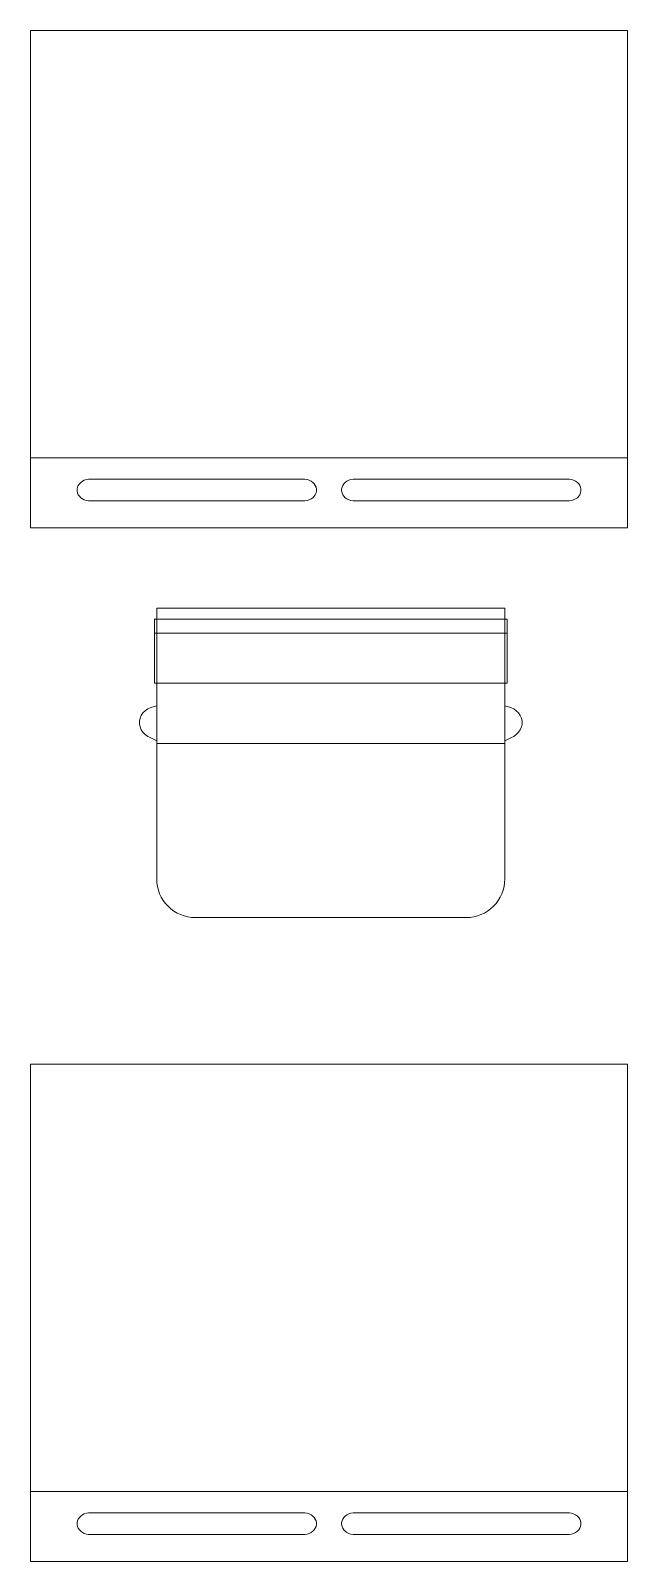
# Model space of a CAD drawing. Header units: millimetres. Extents: x 1 to 121, y 0 to 90.
# Drawn here: x 101.674 to 102.274, y 57.663 to 59.202 of the extents above; entities that cross this region are included whole.
import ezdxf

# ---------------------------------------------------------------- set-up
doc = ezdxf.new("R2010")
doc.units = ezdxf.units.MM
doc.layers.add('Equipamiento SR', color=23, linetype='Continuous', lineweight=0)
doc.layers.add('Mobiliario', color=7, linetype='Continuous', lineweight=0, true_color=0x7f7f7f)

# ---------------------------------------------------------------- blocks, each defined once
blk = doc.blocks.new('A$C3A47622C')
at = {"layer": 'Mobiliario', "linetype": 'Continuous'}
for p, q in [((0.0251, 0.3696), (0.0111, 0.3696)), ((0.0111, 0.015), (0.0111, 0.3696)), ((0.0752, 0.3696), (0.0251, 0.3696)), ((0.0251, 0.015), (0.0251, 0.3696)), ((0.0752, 0.015), (0.0752, 0.3696)), ((0.0983, 0.3673), (0.0987, 0.37)), ((0.0987, 0.37), (0.0997, 0.3732)), ((0.0997, 0.3732), (0.1012, 0.3762)), ((0.1012, 0.3762), (0.1031, 0.3788)), ((0.1031, 0.3788), (0.1053, 0.381)), ((0.1053, 0.381), (0.1079, 0.3828)), ((0.1079, 0.3828), (0.1107, 0.384)), ((0.1107, 0.384), (0.1136, 0.3846)), ((0.1136, 0.3846), (0.1165, 0.3846)), ((0.1165, 0.3846), (0.1194, 0.384)), ((0.1194, 0.384), (0.1222, 0.3828)), ((0.1222, 0.3828), (0.1248, 0.381)), ((0.1248, 0.381), (0.127, 0.3788)), ((0.127, 0.3788), (0.1289, 0.3762)), ((0.1289, 0.3762), (0.1297, 0.3747)), ((0.1297, 0.3747), (0.1333, 0.3673)), ((0.0987, 0.0146), (0.0983, 0.0173)), ((0.1333, 0.0173), (0.1297, 0.0099)), ((0.0752, 0.015), (0.0108, 0.015)), ((0.0997, 0.0113), (0.0987, 0.0146)), ((0.1012, 0.0084), (0.0997, 0.0113)), ((0.1031, 0.0057), (0.1012, 0.0084)), ((0.1053, 0.0035), (0.1031, 0.0057)), ((0.1079, 0.0018), (0.1053, 0.0035)), ((0.1107, 0.0006), (0.1079, 0.0018)), ((0.1136, 0), (0.1107, 0.0006)), ((0.1165, 0), (0.1136, 0)), ((0.1194, 0.0006), (0.1165, 0)), ((0.1222, 0.0018), (0.1194, 0.0006)), ((0.1248, 0.0035), (0.1222, 0.0018)), ((0.127, 0.0057), (0.1248, 0.0035)), ((0.1289, 0.0084), (0.127, 0.0057)), ((0.1297, 0.0099), (0.1289, 0.0084))]:
    blk.add_line(p, q, dxfattribs=at)
at = {"layer": 'Mobiliario'}
blk.add_line((0.1361, 0.0173), (0.1361, 0.3673), dxfattribs=at)
at = {"layer": 'Mobiliario', "linetype": 'Continuous'}
blk.add_lwpolyline([(0, 0.0173), (0.2722, 0.0173, 0.414214), (0.3111, 0.0562), (0.3111, 0.3284, 0.414214), (0.2722, 0.3673), (0, 0.3673), (0, 0.0173)], format="xyb", dxfattribs=at)

msp = doc.modelspace()

# ---------------------------------------------------------------- linework, layer by layer
at = {"layer": 'Equipamiento SR', "linetype": 'Continuous'}
for p, q in [((101.6741, 59.2022), (101.6741, 58.7022)), ((102.2741, 59.2022), (101.6741, 59.2022)), ((102.2741, 58.7022), (102.2741, 59.2022)), ((101.6741, 58.7727), (102.2741, 58.7727)), ((102.2591, 58.7727), (102.2591, 58.7722)), ((101.7219, 58.7447), (101.7212, 58.743)), ((101.7231, 58.7464), (101.7219, 58.7447)), ((101.7245, 58.7478), (101.7231, 58.7464)), ((101.7262, 58.749), (101.7245, 58.7478)), ((101.7281, 58.75), (101.7262, 58.749)), ((101.7302, 58.7506), (101.7281, 58.75)), ((101.7324, 58.751), (101.7302, 58.7506)), ((101.7335, 58.751), (101.7324, 58.751)), ((101.9488, 58.751), (101.7335, 58.751)), ((101.9499, 58.751), (101.9488, 58.751)), ((101.9521, 58.7506), (101.9499, 58.751)), ((101.9542, 58.75), (101.9521, 58.7506)), ((101.9561, 58.749), (101.9542, 58.75)), ((101.9578, 58.7478), (101.9561, 58.749)), ((101.9592, 58.7464), (101.9578, 58.7478)), ((101.9603, 58.7447), (101.9592, 58.7464)), ((101.9611, 58.743), (101.9603, 58.7447)), ((101.9879, 58.7447), (101.9872, 58.743)), ((101.989, 58.7464), (101.9879, 58.7447)), ((101.9905, 58.7478), (101.989, 58.7464)), ((101.9922, 58.749), (101.9905, 58.7478)), ((101.9941, 58.75), (101.9922, 58.749)), ((101.9962, 58.7506), (101.9941, 58.75)), ((101.9983, 58.751), (101.9962, 58.7506)), ((101.9994, 58.751), (101.9983, 58.751)), ((102.2148, 58.751), (101.9994, 58.751)), ((102.2159, 58.751), (102.2148, 58.751)), ((102.2181, 58.7506), (102.2159, 58.751)), ((102.2201, 58.75), (102.2181, 58.7506)), ((102.2221, 58.749), (102.2201, 58.75)), ((102.2238, 58.7478), (102.2221, 58.749)), ((102.2252, 58.7464), (102.2238, 58.7478)), ((102.2263, 58.7447), (102.2252, 58.7464)), ((102.227, 58.743), (102.2263, 58.7447)), ((101.7212, 58.743), (101.7208, 58.7411)), ((101.7208, 58.7411), (101.7208, 58.7392)), ((101.7208, 58.7392), (101.7212, 58.7373)), ((101.7212, 58.7373), (101.7219, 58.7355)), ((101.7219, 58.7355), (101.7231, 58.7339)), ((101.7231, 58.7339), (101.7245, 58.7324)), ((101.7245, 58.7324), (101.7262, 58.7312)), ((101.7262, 58.7312), (101.7281, 58.7303)), ((101.7281, 58.7303), (101.7302, 58.7296)), ((101.7302, 58.7296), (101.7324, 58.7293)), ((101.7324, 58.7293), (101.7335, 58.7293)), ((101.7335, 58.7293), (101.9488, 58.7293)), ((101.9488, 58.7293), (101.9499, 58.7293)), ((101.9499, 58.7293), (101.9521, 58.7296)), ((101.9521, 58.7296), (101.9542, 58.7303)), ((101.9542, 58.7303), (101.9561, 58.7312)), ((101.9561, 58.7312), (101.9578, 58.7324)), ((101.9578, 58.7324), (101.9592, 58.7339)), ((101.9592, 58.7339), (101.9603, 58.7355)), ((101.9603, 58.7355), (101.9611, 58.7373)), ((101.9614, 58.7411), (101.9611, 58.743)), ((101.9611, 58.7373), (101.9614, 58.7392)), ((101.9614, 58.7392), (101.9614, 58.7411)), ((101.9872, 58.743), (101.9868, 58.7411)), ((101.9868, 58.7411), (101.9868, 58.7392)), ((101.9868, 58.7392), (101.9872, 58.7373)), ((101.9872, 58.7373), (101.9879, 58.7355)), ((101.9879, 58.7355), (101.989, 58.7339)), ((101.989, 58.7339), (101.9905, 58.7324)), ((101.9905, 58.7324), (101.9922, 58.7312)), ((101.9922, 58.7312), (101.9941, 58.7303)), ((101.9941, 58.7303), (101.9962, 58.7296)), ((101.9962, 58.7296), (101.9983, 58.7293)), ((101.9983, 58.7293), (101.9994, 58.7293)), ((101.9994, 58.7293), (102.2148, 58.7293)), ((102.2148, 58.7293), (102.2159, 58.7293)), ((102.2159, 58.7293), (102.2181, 58.7296)), ((102.2181, 58.7296), (102.2201, 58.7303)), ((102.2201, 58.7303), (102.2221, 58.7312)), ((102.2221, 58.7312), (102.2238, 58.7324)), ((102.2238, 58.7324), (102.2252, 58.7339)), ((102.2252, 58.7339), (102.2263, 58.7355)), ((102.2263, 58.7355), (102.227, 58.7373)), ((102.2274, 58.7411), (102.227, 58.743)), ((102.227, 58.7373), (102.2274, 58.7392)), ((102.2274, 58.7392), (102.2274, 58.7411)), ((101.6741, 58.7022), (102.2741, 58.7022)), ((102.2021, 58.7022), (101.7461, 58.7022)), ((101.6741, 58.1628), (101.6741, 57.6628)), ((102.2741, 58.1628), (101.6741, 58.1628)), ((102.2741, 57.6628), (102.2741, 58.1628)), ((101.6741, 57.7332), (102.2741, 57.7332)), ((102.2591, 57.7332), (102.2591, 57.7328)), ((101.7212, 57.7035), (101.7208, 57.7017)), ((101.7208, 57.7017), (101.7208, 57.6998)), ((101.7208, 57.6998), (101.7212, 57.6979)), ((101.7219, 57.7053), (101.7212, 57.7035)), ((101.7212, 57.6979), (101.7219, 57.6961)), ((101.7231, 57.707), (101.7219, 57.7053)), ((101.7245, 57.7084), (101.7231, 57.707)), ((101.7262, 57.7096), (101.7245, 57.7084)), ((101.7281, 57.7106), (101.7262, 57.7096)), ((101.7302, 57.7112), (101.7281, 57.7106)), ((101.7324, 57.7116), (101.7302, 57.7112)), ((101.7335, 57.7116), (101.7324, 57.7116)), ((101.9488, 57.7116), (101.7335, 57.7116)), ((101.9499, 57.7116), (101.9488, 57.7116)), ((101.9521, 57.7112), (101.9499, 57.7116)), ((101.9542, 57.7106), (101.9521, 57.7112)), ((101.9561, 57.7096), (101.9542, 57.7106)), ((101.9578, 57.7084), (101.9561, 57.7096)), ((101.9592, 57.707), (101.9578, 57.7084)), ((101.9603, 57.7053), (101.9592, 57.707)), ((101.9611, 57.7035), (101.9603, 57.7053)), ((101.9603, 57.6961), (101.9611, 57.6979)), ((101.9614, 57.7017), (101.9611, 57.7035)), ((101.9611, 57.6979), (101.9614, 57.6998)), ((101.9614, 57.6998), (101.9614, 57.7017)), ((101.9872, 57.7035), (101.9868, 57.7017)), ((101.9868, 57.7017), (101.9868, 57.6998)), ((101.9868, 57.6998), (101.9872, 57.6979)), ((101.9879, 57.7053), (101.9872, 57.7035)), ((101.9872, 57.6979), (101.9879, 57.6961)), ((101.989, 57.707), (101.9879, 57.7053)), ((101.9905, 57.7084), (101.989, 57.707)), ((101.9922, 57.7096), (101.9905, 57.7084)), ((101.9941, 57.7106), (101.9922, 57.7096)), ((101.9962, 57.7112), (101.9941, 57.7106)), ((101.9983, 57.7116), (101.9962, 57.7112)), ((101.9994, 57.7116), (101.9983, 57.7116)), ((102.2148, 57.7116), (101.9994, 57.7116)), ((102.2159, 57.7116), (102.2148, 57.7116)), ((102.2181, 57.7112), (102.2159, 57.7116)), ((102.2201, 57.7106), (102.2181, 57.7112)), ((102.2221, 57.7096), (102.2201, 57.7106)), ((102.2238, 57.7084), (102.2221, 57.7096)), ((102.2252, 57.707), (102.2238, 57.7084)), ((102.2263, 57.7053), (102.2252, 57.707)), ((102.227, 57.7035), (102.2263, 57.7053)), ((102.2263, 57.6961), (102.227, 57.6979)), ((102.2274, 57.7017), (102.227, 57.7035)), ((102.227, 57.6979), (102.2274, 57.6998)), ((102.2274, 57.6998), (102.2274, 57.7017)), ((101.7219, 57.6961), (101.7231, 57.6945)), ((101.7231, 57.6945), (101.7245, 57.693)), ((101.7245, 57.693), (101.7262, 57.6918)), ((101.7262, 57.6918), (101.7281, 57.6908)), ((101.7281, 57.6908), (101.7302, 57.6902)), ((101.7302, 57.6902), (101.7324, 57.6899)), ((101.7324, 57.6899), (101.7335, 57.6899)), ((101.7335, 57.6899), (101.9488, 57.6899)), ((101.9488, 57.6899), (101.9499, 57.6899)), ((101.9499, 57.6899), (101.9521, 57.6902)), ((101.9521, 57.6902), (101.9542, 57.6908)), ((101.9542, 57.6908), (101.9561, 57.6918)), ((101.9561, 57.6918), (101.9578, 57.693)), ((101.9578, 57.693), (101.9592, 57.6945)), ((101.9592, 57.6945), (101.9603, 57.6961)), ((101.9879, 57.6961), (101.989, 57.6945)), ((101.989, 57.6945), (101.9905, 57.693)), ((101.9905, 57.693), (101.9922, 57.6918)), ((101.9922, 57.6918), (101.9941, 57.6908)), ((101.9941, 57.6908), (101.9962, 57.6902)), ((101.9962, 57.6902), (101.9983, 57.6899)), ((101.9983, 57.6899), (101.9994, 57.6899)), ((101.9994, 57.6899), (102.2148, 57.6899)), ((102.2148, 57.6899), (102.2159, 57.6899)), ((102.2159, 57.6899), (102.2181, 57.6902)), ((102.2181, 57.6902), (102.2201, 57.6908)), ((102.2201, 57.6908), (102.2221, 57.6918)), ((102.2221, 57.6918), (102.2238, 57.693)), ((102.2238, 57.693), (102.2252, 57.6945)), ((102.2252, 57.6945), (102.2263, 57.6961)), ((101.6741, 57.6628), (102.2741, 57.6628)), ((102.2021, 57.6628), (101.7461, 57.6628))]:
    msp.add_line(p, q, dxfattribs=at)
at = {"layer": 'Mobiliario', "linetype": 'Continuous', "lineweight": 0}
for p, q in [((101.6741, 59.2022), (101.6741, 58.7022)), ((102.2741, 59.2022), (101.6741, 59.2022)), ((102.2741, 58.7022), (102.2741, 59.2022)), ((101.6741, 58.7727), (102.2741, 58.7727)), ((102.2591, 58.7727), (102.2591, 58.7722)), ((101.7219, 58.7447), (101.7212, 58.743)), ((101.7231, 58.7464), (101.7219, 58.7447)), ((101.7245, 58.7478), (101.7231, 58.7464)), ((101.7262, 58.749), (101.7245, 58.7478)), ((101.7281, 58.75), (101.7262, 58.749)), ((101.7302, 58.7506), (101.7281, 58.75)), ((101.7324, 58.751), (101.7302, 58.7506)), ((101.7335, 58.751), (101.7324, 58.751)), ((101.9488, 58.751), (101.7335, 58.751)), ((101.9499, 58.751), (101.9488, 58.751)), ((101.9521, 58.7506), (101.9499, 58.751)), ((101.9542, 58.75), (101.9521, 58.7506)), ((101.9561, 58.749), (101.9542, 58.75)), ((101.9578, 58.7478), (101.9561, 58.749)), ((101.9592, 58.7464), (101.9578, 58.7478)), ((101.9603, 58.7447), (101.9592, 58.7464)), ((101.9611, 58.743), (101.9603, 58.7447)), ((101.9879, 58.7447), (101.9872, 58.743)), ((101.989, 58.7464), (101.9879, 58.7447)), ((101.9905, 58.7478), (101.989, 58.7464)), ((101.9922, 58.749), (101.9905, 58.7478)), ((101.9941, 58.75), (101.9922, 58.749)), ((101.9962, 58.7506), (101.9941, 58.75)), ((101.9983, 58.751), (101.9962, 58.7506)), ((101.9994, 58.751), (101.9983, 58.751)), ((102.2148, 58.751), (101.9994, 58.751)), ((102.2159, 58.751), (102.2148, 58.751)), ((102.2181, 58.7506), (102.2159, 58.751)), ((102.2201, 58.75), (102.2181, 58.7506)), ((102.2221, 58.749), (102.2201, 58.75)), ((102.2238, 58.7478), (102.2221, 58.749)), ((102.2252, 58.7464), (102.2238, 58.7478)), ((102.2263, 58.7447), (102.2252, 58.7464)), ((102.227, 58.743), (102.2263, 58.7447)), ((101.7212, 58.743), (101.7208, 58.7411)), ((101.7208, 58.7411), (101.7208, 58.7392)), ((101.7208, 58.7392), (101.7212, 58.7373)), ((101.7212, 58.7373), (101.7219, 58.7355)), ((101.7219, 58.7355), (101.7231, 58.7339)), ((101.7231, 58.7339), (101.7245, 58.7324)), ((101.7245, 58.7324), (101.7262, 58.7312)), ((101.7262, 58.7312), (101.7281, 58.7303)), ((101.7281, 58.7303), (101.7302, 58.7296)), ((101.7302, 58.7296), (101.7324, 58.7293)), ((101.7324, 58.7293), (101.7335, 58.7293)), ((101.7335, 58.7293), (101.9488, 58.7293)), ((101.9488, 58.7293), (101.9499, 58.7293)), ((101.9499, 58.7293), (101.9521, 58.7296)), ((101.9521, 58.7296), (101.9542, 58.7303)), ((101.9542, 58.7303), (101.9561, 58.7312)), ((101.9561, 58.7312), (101.9578, 58.7324)), ((101.9578, 58.7324), (101.9592, 58.7339)), ((101.9592, 58.7339), (101.9603, 58.7355)), ((101.9603, 58.7355), (101.9611, 58.7373)), ((101.9614, 58.7411), (101.9611, 58.743)), ((101.9611, 58.7373), (101.9614, 58.7392)), ((101.9614, 58.7392), (101.9614, 58.7411)), ((101.9872, 58.743), (101.9868, 58.7411)), ((101.9868, 58.7411), (101.9868, 58.7392)), ((101.9868, 58.7392), (101.9872, 58.7373)), ((101.9872, 58.7373), (101.9879, 58.7355)), ((101.9879, 58.7355), (101.989, 58.7339)), ((101.989, 58.7339), (101.9905, 58.7324)), ((101.9905, 58.7324), (101.9922, 58.7312)), ((101.9922, 58.7312), (101.9941, 58.7303)), ((101.9941, 58.7303), (101.9962, 58.7296)), ((101.9962, 58.7296), (101.9983, 58.7293)), ((101.9983, 58.7293), (101.9994, 58.7293)), ((101.9994, 58.7293), (102.2148, 58.7293)), ((102.2148, 58.7293), (102.2159, 58.7293)), ((102.2159, 58.7293), (102.2181, 58.7296)), ((102.2181, 58.7296), (102.2201, 58.7303)), ((102.2201, 58.7303), (102.2221, 58.7312)), ((102.2221, 58.7312), (102.2238, 58.7324)), ((102.2238, 58.7324), (102.2252, 58.7339)), ((102.2252, 58.7339), (102.2263, 58.7355)), ((102.2263, 58.7355), (102.227, 58.7373)), ((102.2274, 58.7411), (102.227, 58.743)), ((102.227, 58.7373), (102.2274, 58.7392)), ((102.2274, 58.7392), (102.2274, 58.7411)), ((101.6741, 58.7022), (102.2741, 58.7022)), ((102.2021, 58.7022), (101.7461, 58.7022)), ((101.6741, 58.1628), (101.6741, 57.6628)), ((102.2741, 58.1628), (101.6741, 58.1628)), ((102.2741, 57.6628), (102.2741, 58.1628)), ((101.6741, 57.7332), (102.2741, 57.7332)), ((102.2591, 57.7332), (102.2591, 57.7328)), ((101.7212, 57.7035), (101.7208, 57.7017)), ((101.7208, 57.7017), (101.7208, 57.6998)), ((101.7208, 57.6998), (101.7212, 57.6979)), ((101.7219, 57.7053), (101.7212, 57.7035)), ((101.7212, 57.6979), (101.7219, 57.6961)), ((101.7231, 57.707), (101.7219, 57.7053)), ((101.7245, 57.7084), (101.7231, 57.707)), ((101.7262, 57.7096), (101.7245, 57.7084)), ((101.7281, 57.7106), (101.7262, 57.7096)), ((101.7302, 57.7112), (101.7281, 57.7106)), ((101.7324, 57.7116), (101.7302, 57.7112)), ((101.7335, 57.7116), (101.7324, 57.7116)), ((101.9488, 57.7116), (101.7335, 57.7116)), ((101.9499, 57.7116), (101.9488, 57.7116)), ((101.9521, 57.7112), (101.9499, 57.7116)), ((101.9542, 57.7106), (101.9521, 57.7112)), ((101.9561, 57.7096), (101.9542, 57.7106)), ((101.9578, 57.7084), (101.9561, 57.7096)), ((101.9592, 57.707), (101.9578, 57.7084)), ((101.9603, 57.7053), (101.9592, 57.707)), ((101.9611, 57.7035), (101.9603, 57.7053)), ((101.9603, 57.6961), (101.9611, 57.6979)), ((101.9614, 57.7017), (101.9611, 57.7035)), ((101.9611, 57.6979), (101.9614, 57.6998)), ((101.9614, 57.6998), (101.9614, 57.7017)), ((101.9872, 57.7035), (101.9868, 57.7017)), ((101.9868, 57.7017), (101.9868, 57.6998)), ((101.9868, 57.6998), (101.9872, 57.6979)), ((101.9879, 57.7053), (101.9872, 57.7035)), ((101.9872, 57.6979), (101.9879, 57.6961)), ((101.989, 57.707), (101.9879, 57.7053)), ((101.9905, 57.7084), (101.989, 57.707)), ((101.9922, 57.7096), (101.9905, 57.7084)), ((101.9941, 57.7106), (101.9922, 57.7096)), ((101.9962, 57.7112), (101.9941, 57.7106)), ((101.9983, 57.7116), (101.9962, 57.7112)), ((101.9994, 57.7116), (101.9983, 57.7116)), ((102.2148, 57.7116), (101.9994, 57.7116)), ((102.2159, 57.7116), (102.2148, 57.7116)), ((102.2181, 57.7112), (102.2159, 57.7116)), ((102.2201, 57.7106), (102.2181, 57.7112)), ((102.2221, 57.7096), (102.2201, 57.7106)), ((102.2238, 57.7084), (102.2221, 57.7096)), ((102.2252, 57.707), (102.2238, 57.7084)), ((102.2263, 57.7053), (102.2252, 57.707)), ((102.227, 57.7035), (102.2263, 57.7053)), ((102.2263, 57.6961), (102.227, 57.6979)), ((102.2274, 57.7017), (102.227, 57.7035)), ((102.227, 57.6979), (102.2274, 57.6998)), ((102.2274, 57.6998), (102.2274, 57.7017)), ((101.7219, 57.6961), (101.7231, 57.6945)), ((101.7231, 57.6945), (101.7245, 57.693)), ((101.7245, 57.693), (101.7262, 57.6918)), ((101.7262, 57.6918), (101.7281, 57.6908)), ((101.7281, 57.6908), (101.7302, 57.6902)), ((101.7302, 57.6902), (101.7324, 57.6899)), ((101.7324, 57.6899), (101.7335, 57.6899)), ((101.7335, 57.6899), (101.9488, 57.6899)), ((101.9488, 57.6899), (101.9499, 57.6899)), ((101.9499, 57.6899), (101.9521, 57.6902)), ((101.9521, 57.6902), (101.9542, 57.6908)), ((101.9542, 57.6908), (101.9561, 57.6918)), ((101.9561, 57.6918), (101.9578, 57.693)), ((101.9578, 57.693), (101.9592, 57.6945)), ((101.9592, 57.6945), (101.9603, 57.6961)), ((101.9879, 57.6961), (101.989, 57.6945)), ((101.989, 57.6945), (101.9905, 57.693)), ((101.9905, 57.693), (101.9922, 57.6918)), ((101.9922, 57.6918), (101.9941, 57.6908)), ((101.9941, 57.6908), (101.9962, 57.6902)), ((101.9962, 57.6902), (101.9983, 57.6899)), ((101.9983, 57.6899), (101.9994, 57.6899)), ((101.9994, 57.6899), (102.2148, 57.6899)), ((102.2148, 57.6899), (102.2159, 57.6899)), ((102.2159, 57.6899), (102.2181, 57.6902)), ((102.2181, 57.6902), (102.2201, 57.6908)), ((102.2201, 57.6908), (102.2221, 57.6918)), ((102.2221, 57.6918), (102.2238, 57.693)), ((102.2238, 57.693), (102.2252, 57.6945)), ((102.2252, 57.6945), (102.2263, 57.6961)), ((101.6741, 57.6628), (102.2741, 57.6628)), ((102.2021, 57.6628), (101.7461, 57.6628))]:
    msp.add_line(p, q, dxfattribs=at)

# ---------------------------------------------------------------- block references
at = {"layer": 'Equipamiento SR', "rotation": 270}
msp.add_blockref('A$C3A47622C', (101.7836, 58.6213), dxfattribs=at)
msp.add_blockref('A$C3A47622C', (101.7836, 58.6213), dxfattribs=at)

doc.saveas('drawing.dxf')
